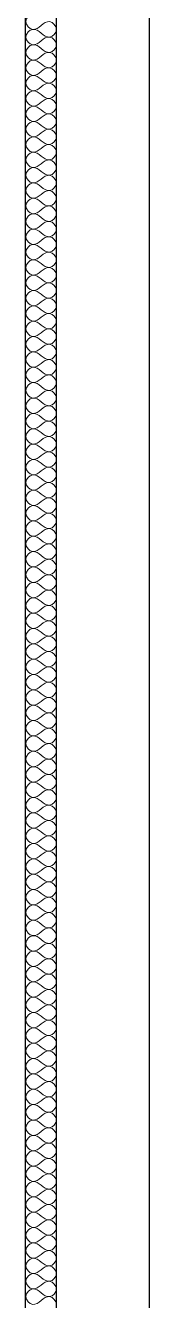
# Model space of a CAD drawing. Header units: metres. Extents: x 125 to 1179, y 511 to 749.
# Drawn here: x 731.2 to 735.69, y 606.73 to 652.9 of the extents above; entities that cross this region are included whole.
import ezdxf

# ---------------------------------------------------------------- set-up
doc = ezdxf.new("R2010")
doc.units = ezdxf.units.M
doc.layers.add('Text18', color=8, linetype='Continuous', lineweight=18)

msp = doc.modelspace()

# ---------------------------------------------------------------- linework, layer by layer
for p, q in [((735.692, 527.829), (735.692, 699.329)), ((732.321, 531.2), (732.321, 696.369)), ((731.197, 605.919), (731.197, 695.245))]:
    msp.add_line(p, q)
at = {"layer": 'Text18', "color": 0, "ltscale": 0.5}
for points, knots in [([(731.459, 653.318), (731.339, 653.301), (731.078, 653.04), (731.573, 652.542), (731.957, 653.263), (732.32, 652.886), (732.321, 652.761)], [2.217326, 2.217326, 2.217326, 2.217326, 2.553667, 2.890008, 3.49416, 3.830501, 3.830501, 3.830501, 3.830501]), ([(731.459, 652.761), (731.339, 652.745), (731.078, 652.483), (731.573, 651.986), (731.957, 652.706), (732.32, 652.33), (732.321, 652.205)], [2.217326, 2.217326, 2.217326, 2.217326, 2.553667, 2.890008, 3.49416, 3.830501, 3.830501, 3.830501, 3.830501]), ([(732.321, 652.761), (732.319, 652.63), (731.957, 652.265), (731.674, 652.791), (731.459, 652.761)], [1.2768335, 1.2768335, 1.2768335, 1.2768335, 1.6131741, 2.2173264, 2.2173264, 2.2173264, 2.2173264]), ([(731.459, 652.205), (731.339, 652.188), (731.078, 651.927), (731.573, 651.429), (731.957, 652.15), (732.32, 651.773), (732.321, 651.649)], [2.217326, 2.217326, 2.217326, 2.217326, 2.553667, 2.890008, 3.49416, 3.830501, 3.830501, 3.830501, 3.830501]), ([(732.321, 652.205), (732.319, 652.074), (731.957, 651.709), (731.674, 652.235), (731.459, 652.205)], [1.2768335, 1.2768335, 1.2768335, 1.2768335, 1.6131741, 2.2173264, 2.2173264, 2.2173264, 2.2173264]), ([(731.459, 651.649), (731.339, 651.632), (731.078, 651.371), (731.573, 650.873), (731.957, 651.594), (732.32, 651.217), (732.321, 651.092)], [2.217326, 2.217326, 2.217326, 2.217326, 2.553667, 2.890008, 3.49416, 3.830501, 3.830501, 3.830501, 3.830501]), ([(732.321, 651.649), (732.319, 651.518), (731.957, 651.152), (731.674, 651.678), (731.459, 651.649)], [1.2768335, 1.2768335, 1.2768335, 1.2768335, 1.6131741, 2.2173264, 2.2173264, 2.2173264, 2.2173264]), ([(731.459, 651.092), (731.339, 651.076), (731.078, 650.814), (731.573, 650.317), (731.957, 651.038), (732.32, 650.661), (732.321, 650.536)], [2.217326, 2.217326, 2.217326, 2.217326, 2.553667, 2.890008, 3.49416, 3.830501, 3.830501, 3.830501, 3.830501]), ([(732.321, 651.092), (732.319, 650.962), (731.957, 650.596), (731.674, 651.122), (731.459, 651.092)], [1.2768335, 1.2768335, 1.2768335, 1.2768335, 1.6131741, 2.2173264, 2.2173264, 2.2173264, 2.2173264]), ([(731.459, 650.536), (731.339, 650.519), (731.078, 650.258), (731.573, 649.761), (731.957, 650.481), (732.32, 650.104), (732.321, 649.98)], [2.217326, 2.217326, 2.217326, 2.217326, 2.553667, 2.890008, 3.49416, 3.830501, 3.830501, 3.830501, 3.830501]), ([(732.321, 650.536), (732.319, 650.405), (731.957, 650.04), (731.674, 650.566), (731.459, 650.536)], [1.2768335, 1.2768335, 1.2768335, 1.2768335, 1.6131741, 2.2173264, 2.2173264, 2.2173264, 2.2173264]), ([(731.459, 649.98), (731.339, 649.963), (731.078, 649.702), (731.573, 649.204), (731.957, 649.925), (732.32, 649.548), (732.321, 649.423)], [2.217326, 2.217326, 2.217326, 2.217326, 2.553667, 2.890008, 3.49416, 3.830501, 3.830501, 3.830501, 3.830501]), ([(732.321, 649.98), (732.319, 649.849), (731.957, 649.483), (731.674, 650.009), (731.459, 649.98)], [1.2768335, 1.2768335, 1.2768335, 1.2768335, 1.6131741, 2.2173264, 2.2173264, 2.2173264, 2.2173264]), ([(731.459, 649.423), (731.339, 649.407), (731.078, 649.145), (731.573, 648.648), (731.957, 649.369), (732.32, 648.992), (732.321, 648.867)], [2.217326, 2.217326, 2.217326, 2.217326, 2.553667, 2.890008, 3.49416, 3.830501, 3.830501, 3.830501, 3.830501]), ([(732.321, 649.423), (732.319, 649.293), (731.957, 648.927), (731.674, 649.453), (731.459, 649.423)], [1.2768335, 1.2768335, 1.2768335, 1.2768335, 1.6131741, 2.2173264, 2.2173264, 2.2173264, 2.2173264]), ([(731.459, 648.867), (731.339, 648.85), (731.078, 648.589), (731.573, 648.092), (731.957, 648.812), (732.32, 648.435), (732.321, 648.311)], [2.217326, 2.217326, 2.217326, 2.217326, 2.553667, 2.890008, 3.49416, 3.830501, 3.830501, 3.830501, 3.830501]), ([(732.321, 648.867), (732.319, 648.736), (731.957, 648.371), (731.674, 648.897), (731.459, 648.867)], [1.2768335, 1.2768335, 1.2768335, 1.2768335, 1.6131741, 2.2173264, 2.2173264, 2.2173264, 2.2173264]), ([(731.459, 648.311), (731.339, 648.294), (731.078, 648.033), (731.573, 647.535), (731.957, 648.256), (732.32, 647.879), (732.321, 647.754)], [2.217326, 2.217326, 2.217326, 2.217326, 2.553667, 2.890008, 3.49416, 3.830501, 3.830501, 3.830501, 3.830501]), ([(732.321, 648.311), (732.319, 648.18), (731.957, 647.814), (731.674, 648.341), (731.459, 648.311)], [1.2768335, 1.2768335, 1.2768335, 1.2768335, 1.6131741, 2.2173264, 2.2173264, 2.2173264, 2.2173264]), ([(731.459, 647.754), (731.339, 647.738), (731.078, 647.476), (731.573, 646.979), (731.957, 647.7), (732.32, 647.323), (732.321, 647.198)], [2.217326, 2.217326, 2.217326, 2.217326, 2.553667, 2.890008, 3.49416, 3.830501, 3.830501, 3.830501, 3.830501]), ([(732.321, 647.754), (732.319, 647.624), (731.957, 647.258), (731.674, 647.784), (731.459, 647.754)], [1.2768335, 1.2768335, 1.2768335, 1.2768335, 1.6131741, 2.2173264, 2.2173264, 2.2173264, 2.2173264]), ([(731.459, 647.198), (731.339, 647.181), (731.078, 646.92), (731.573, 646.423), (731.957, 647.143), (732.32, 646.766), (732.321, 646.642)], [2.217326, 2.217326, 2.217326, 2.217326, 2.553667, 2.890008, 3.49416, 3.830501, 3.830501, 3.830501, 3.830501]), ([(732.321, 647.198), (732.319, 647.067), (731.957, 646.702), (731.674, 647.228), (731.459, 647.198)], [1.2768335, 1.2768335, 1.2768335, 1.2768335, 1.6131741, 2.2173264, 2.2173264, 2.2173264, 2.2173264]), ([(731.459, 646.642), (731.339, 646.625), (731.078, 646.364), (731.573, 645.866), (731.957, 646.587), (732.32, 646.21), (732.321, 646.085)], [2.217326, 2.217326, 2.217326, 2.217326, 2.553667, 2.890008, 3.49416, 3.830501, 3.830501, 3.830501, 3.830501]), ([(732.321, 646.642), (732.319, 646.511), (731.957, 646.145), (731.674, 646.672), (731.459, 646.642)], [1.2768335, 1.2768335, 1.2768335, 1.2768335, 1.6131741, 2.2173264, 2.2173264, 2.2173264, 2.2173264]), ([(731.459, 646.085), (731.339, 646.069), (731.078, 645.807), (731.573, 645.31), (731.957, 646.031), (732.32, 645.654), (732.321, 645.529)], [2.217326, 2.217326, 2.217326, 2.217326, 2.553667, 2.890008, 3.49416, 3.830501, 3.830501, 3.830501, 3.830501]), ([(732.321, 646.085), (732.319, 645.955), (731.957, 645.589), (731.674, 646.115), (731.459, 646.085)], [1.2768335, 1.2768335, 1.2768335, 1.2768335, 1.6131741, 2.2173264, 2.2173264, 2.2173264, 2.2173264]), ([(731.459, 645.529), (731.339, 645.512), (731.078, 645.251), (731.573, 644.754), (731.957, 645.474), (732.32, 645.097), (732.321, 644.973)], [2.217326, 2.217326, 2.217326, 2.217326, 2.553667, 2.890008, 3.49416, 3.830501, 3.830501, 3.830501, 3.830501]), ([(732.321, 645.529), (732.319, 645.398), (731.957, 645.033), (731.674, 645.559), (731.459, 645.529)], [1.2768335, 1.2768335, 1.2768335, 1.2768335, 1.6131741, 2.2173264, 2.2173264, 2.2173264, 2.2173264]), ([(731.459, 644.973), (731.339, 644.956), (731.078, 644.695), (731.573, 644.197), (731.957, 644.918), (732.32, 644.541), (732.321, 644.416)], [2.217326, 2.217326, 2.217326, 2.217326, 2.553667, 2.890008, 3.49416, 3.830501, 3.830501, 3.830501, 3.830501]), ([(732.321, 644.973), (732.319, 644.842), (731.957, 644.476), (731.674, 645.003), (731.459, 644.973)], [1.2768335, 1.2768335, 1.2768335, 1.2768335, 1.6131741, 2.2173264, 2.2173264, 2.2173264, 2.2173264]), ([(731.459, 644.416), (731.339, 644.4), (731.078, 644.138), (731.573, 643.641), (731.957, 644.362), (732.32, 643.985), (732.321, 643.86)], [2.217326, 2.217326, 2.217326, 2.217326, 2.553667, 2.890008, 3.49416, 3.830501, 3.830501, 3.830501, 3.830501]), ([(732.321, 644.416), (732.319, 644.286), (731.957, 643.92), (731.674, 644.446), (731.459, 644.416)], [1.2768335, 1.2768335, 1.2768335, 1.2768335, 1.6131741, 2.2173264, 2.2173264, 2.2173264, 2.2173264]), ([(731.459, 643.86), (731.339, 643.843), (731.078, 643.582), (731.573, 643.085), (731.957, 643.805), (732.32, 643.428), (732.321, 643.304)], [2.217326, 2.217326, 2.217326, 2.217326, 2.553667, 2.890008, 3.49416, 3.830501, 3.830501, 3.830501, 3.830501]), ([(732.321, 643.86), (732.319, 643.729), (731.957, 643.364), (731.674, 643.89), (731.459, 643.86)], [1.2768335, 1.2768335, 1.2768335, 1.2768335, 1.6131741, 2.2173264, 2.2173264, 2.2173264, 2.2173264]), ([(731.459, 643.304), (731.339, 643.287), (731.078, 643.026), (731.573, 642.528), (731.957, 643.249), (732.32, 642.872), (732.321, 642.747)], [2.217326, 2.217326, 2.217326, 2.217326, 2.553667, 2.890008, 3.49416, 3.830501, 3.830501, 3.830501, 3.830501]), ([(732.321, 643.304), (732.319, 643.173), (731.957, 642.807), (731.674, 643.334), (731.459, 643.304)], [1.2768335, 1.2768335, 1.2768335, 1.2768335, 1.6131741, 2.2173264, 2.2173264, 2.2173264, 2.2173264]), ([(732.321, 642.747), (732.319, 642.617), (731.957, 642.251), (731.674, 642.777), (731.459, 642.747)], [1.2768335, 1.2768335, 1.2768335, 1.2768335, 1.6131741, 2.2173264, 2.2173264, 2.2173264, 2.2173264]), ([(731.459, 642.747), (731.339, 642.731), (731.078, 642.469), (731.573, 641.972), (731.957, 642.693), (732.32, 642.316), (732.321, 642.191)], [2.217326, 2.217326, 2.217326, 2.217326, 2.553667, 2.890008, 3.49416, 3.830501, 3.830501, 3.830501, 3.830501]), ([(731.459, 642.191), (731.339, 642.174), (731.078, 641.913), (731.573, 641.416), (731.957, 642.136), (732.32, 641.759), (732.321, 641.635)], [2.217326, 2.217326, 2.217326, 2.217326, 2.553667, 2.890008, 3.49416, 3.830501, 3.830501, 3.830501, 3.830501]), ([(732.321, 642.191), (732.319, 642.06), (731.957, 641.695), (731.674, 642.221), (731.459, 642.191)], [1.2768335, 1.2768335, 1.2768335, 1.2768335, 1.6131741, 2.2173264, 2.2173264, 2.2173264, 2.2173264]), ([(731.459, 641.635), (731.339, 641.618), (731.078, 641.357), (731.573, 640.859), (731.957, 641.58), (732.32, 641.203), (732.321, 641.078)], [2.217326, 2.217326, 2.217326, 2.217326, 2.553667, 2.890008, 3.49416, 3.830501, 3.830501, 3.830501, 3.830501]), ([(732.321, 641.635), (732.319, 641.504), (731.957, 641.138), (731.674, 641.665), (731.459, 641.635)], [1.2768335, 1.2768335, 1.2768335, 1.2768335, 1.6131741, 2.2173264, 2.2173264, 2.2173264, 2.2173264]), ([(731.459, 641.078), (731.339, 641.062), (731.078, 640.8), (731.573, 640.303), (731.957, 641.024), (732.32, 640.647), (732.321, 640.522)], [2.217326, 2.217326, 2.217326, 2.217326, 2.553667, 2.890008, 3.49416, 3.830501, 3.830501, 3.830501, 3.830501]), ([(732.321, 641.078), (732.319, 640.948), (731.957, 640.582), (731.674, 641.108), (731.459, 641.078)], [1.2768335, 1.2768335, 1.2768335, 1.2768335, 1.6131741, 2.2173264, 2.2173264, 2.2173264, 2.2173264]), ([(731.459, 640.522), (731.339, 640.505), (731.078, 640.244), (731.573, 639.747), (731.957, 640.467), (732.32, 640.09), (732.321, 639.966)], [2.217326, 2.217326, 2.217326, 2.217326, 2.553667, 2.890008, 3.49416, 3.830501, 3.830501, 3.830501, 3.830501]), ([(732.321, 640.522), (732.319, 640.391), (731.957, 640.026), (731.674, 640.552), (731.459, 640.522)], [1.2768335, 1.2768335, 1.2768335, 1.2768335, 1.6131741, 2.2173264, 2.2173264, 2.2173264, 2.2173264]), ([(732.321, 639.966), (732.319, 639.835), (731.957, 639.469), (731.674, 639.996), (731.459, 639.966)], [1.2768335, 1.2768335, 1.2768335, 1.2768335, 1.6131741, 2.2173264, 2.2173264, 2.2173264, 2.2173264]), ([(731.459, 639.966), (731.339, 639.949), (731.078, 639.688), (731.573, 639.19), (731.957, 639.911), (732.32, 639.534), (732.321, 639.409)], [2.217326, 2.217326, 2.217326, 2.217326, 2.553667, 2.890008, 3.49416, 3.830501, 3.830501, 3.830501, 3.830501]), ([(731.459, 639.409), (731.339, 639.393), (731.078, 639.131), (731.573, 638.634), (731.957, 639.355), (732.32, 638.978), (732.321, 638.853)], [2.217326, 2.217326, 2.217326, 2.217326, 2.553667, 2.890008, 3.49416, 3.830501, 3.830501, 3.830501, 3.830501]), ([(732.321, 639.409), (732.319, 639.279), (731.957, 638.913), (731.674, 639.439), (731.459, 639.409)], [1.2768335, 1.2768335, 1.2768335, 1.2768335, 1.6131741, 2.2173264, 2.2173264, 2.2173264, 2.2173264]), ([(731.459, 638.853), (731.339, 638.837), (731.078, 638.575), (731.573, 638.078), (731.957, 638.798), (732.32, 638.421), (732.321, 638.297)], [2.217326, 2.217326, 2.217326, 2.217326, 2.553667, 2.890008, 3.49416, 3.830501, 3.830501, 3.830501, 3.830501]), ([(732.321, 638.853), (732.319, 638.722), (731.957, 638.357), (731.674, 638.883), (731.459, 638.853)], [1.2768335, 1.2768335, 1.2768335, 1.2768335, 1.6131741, 2.2173264, 2.2173264, 2.2173264, 2.2173264]), ([(731.459, 638.297), (731.339, 638.28), (731.078, 638.019), (731.573, 637.521), (731.957, 638.242), (732.32, 637.865), (732.321, 637.74)], [2.217326, 2.217326, 2.217326, 2.217326, 2.553667, 2.890008, 3.49416, 3.830501, 3.830501, 3.830501, 3.830501]), ([(732.321, 638.297), (732.319, 638.166), (731.957, 637.801), (731.674, 638.327), (731.459, 638.297)], [1.2768335, 1.2768335, 1.2768335, 1.2768335, 1.6131741, 2.2173264, 2.2173264, 2.2173264, 2.2173264]), ([(731.459, 637.74), (731.339, 637.724), (731.078, 637.463), (731.573, 636.965), (731.957, 637.686), (732.32, 637.309), (732.321, 637.184)], [2.217326, 2.217326, 2.217326, 2.217326, 2.553667, 2.890008, 3.49416, 3.830501, 3.830501, 3.830501, 3.830501]), ([(732.321, 637.74), (732.319, 637.61), (731.957, 637.244), (731.674, 637.77), (731.459, 637.74)], [1.2768335, 1.2768335, 1.2768335, 1.2768335, 1.6131741, 2.2173264, 2.2173264, 2.2173264, 2.2173264]), ([(732.321, 637.184), (732.319, 637.053), (731.957, 636.688), (731.674, 637.214), (731.459, 637.184)], [1.2768335, 1.2768335, 1.2768335, 1.2768335, 1.6131741, 2.2173264, 2.2173264, 2.2173264, 2.2173264]), ([(731.459, 637.184), (731.339, 637.168), (731.078, 636.906), (731.573, 636.409), (731.957, 637.129), (732.32, 636.753), (732.321, 636.628)], [2.217326, 2.217326, 2.217326, 2.217326, 2.553667, 2.890008, 3.49416, 3.830501, 3.830501, 3.830501, 3.830501]), ([(731.459, 636.628), (731.339, 636.611), (731.078, 636.35), (731.573, 635.852), (731.957, 636.573), (732.32, 636.196), (732.321, 636.072)], [2.217326, 2.217326, 2.217326, 2.217326, 2.553667, 2.890008, 3.49416, 3.830501, 3.830501, 3.830501, 3.830501]), ([(732.321, 636.628), (732.319, 636.497), (731.957, 636.132), (731.674, 636.658), (731.459, 636.628)], [1.2768335, 1.2768335, 1.2768335, 1.2768335, 1.6131741, 2.2173264, 2.2173264, 2.2173264, 2.2173264]), ([(731.459, 636.072), (731.339, 636.055), (731.078, 635.794), (731.573, 635.296), (731.957, 636.017), (732.32, 635.64), (732.321, 635.515)], [2.217326, 2.217326, 2.217326, 2.217326, 2.553667, 2.890008, 3.49416, 3.830501, 3.830501, 3.830501, 3.830501]), ([(732.321, 636.072), (732.319, 635.941), (731.957, 635.575), (731.674, 636.101), (731.459, 636.072)], [1.2768335, 1.2768335, 1.2768335, 1.2768335, 1.6131741, 2.2173264, 2.2173264, 2.2173264, 2.2173264]), ([(731.459, 635.515), (731.339, 635.499), (731.078, 635.237), (731.573, 634.74), (731.957, 635.46), (732.32, 635.084), (732.321, 634.959)], [2.217326, 2.217326, 2.217326, 2.217326, 2.553667, 2.890008, 3.49416, 3.830501, 3.830501, 3.830501, 3.830501]), ([(732.321, 635.515), (732.319, 635.384), (731.957, 635.019), (731.674, 635.545), (731.459, 635.515)], [1.2768335, 1.2768335, 1.2768335, 1.2768335, 1.6131741, 2.2173264, 2.2173264, 2.2173264, 2.2173264]), ([(731.459, 634.959), (731.339, 634.942), (731.078, 634.681), (731.573, 634.183), (731.957, 634.904), (732.32, 634.527), (732.321, 634.403)], [2.217326, 2.217326, 2.217326, 2.217326, 2.553667, 2.890008, 3.49416, 3.830501, 3.830501, 3.830501, 3.830501]), ([(732.321, 634.959), (732.319, 634.828), (731.957, 634.463), (731.674, 634.989), (731.459, 634.959)], [1.2768335, 1.2768335, 1.2768335, 1.2768335, 1.6131741, 2.2173264, 2.2173264, 2.2173264, 2.2173264]), ([(731.459, 634.403), (731.339, 634.386), (731.078, 634.125), (731.573, 633.627), (731.957, 634.348), (732.32, 633.971), (732.321, 633.846)], [2.217326, 2.217326, 2.217326, 2.217326, 2.553667, 2.890008, 3.49416, 3.830501, 3.830501, 3.830501, 3.830501]), ([(732.321, 634.403), (732.319, 634.272), (731.957, 633.906), (731.674, 634.432), (731.459, 634.403)], [1.2768335, 1.2768335, 1.2768335, 1.2768335, 1.6131741, 2.2173264, 2.2173264, 2.2173264, 2.2173264]), ([(731.459, 633.846), (731.339, 633.83), (731.078, 633.568), (731.573, 633.071), (731.957, 633.792), (732.32, 633.415), (732.321, 633.29)], [2.217326, 2.217326, 2.217326, 2.217326, 2.553667, 2.890008, 3.49416, 3.830501, 3.830501, 3.830501, 3.830501]), ([(732.321, 633.846), (732.319, 633.716), (731.957, 633.35), (731.674, 633.876), (731.459, 633.846)], [1.2768335, 1.2768335, 1.2768335, 1.2768335, 1.6131741, 2.2173264, 2.2173264, 2.2173264, 2.2173264]), ([(731.459, 633.29), (731.339, 633.273), (731.078, 633.012), (731.573, 632.515), (731.957, 633.235), (732.32, 632.858), (732.321, 632.734)], [2.217326, 2.217326, 2.217326, 2.217326, 2.553667, 2.890008, 3.49416, 3.830501, 3.830501, 3.830501, 3.830501]), ([(732.321, 633.29), (732.319, 633.159), (731.957, 632.794), (731.674, 633.32), (731.459, 633.29)], [1.2768335, 1.2768335, 1.2768335, 1.2768335, 1.6131741, 2.2173264, 2.2173264, 2.2173264, 2.2173264]), ([(731.459, 632.734), (731.339, 632.717), (731.078, 632.456), (731.573, 631.958), (731.957, 632.679), (732.32, 632.302), (732.321, 632.177)], [2.217326, 2.217326, 2.217326, 2.217326, 2.553667, 2.890008, 3.49416, 3.830501, 3.830501, 3.830501, 3.830501]), ([(732.321, 632.734), (732.319, 632.603), (731.957, 632.237), (731.674, 632.763), (731.459, 632.734)], [1.2768335, 1.2768335, 1.2768335, 1.2768335, 1.6131741, 2.2173264, 2.2173264, 2.2173264, 2.2173264]), ([(731.459, 632.177), (731.339, 632.161), (731.078, 631.899), (731.573, 631.402), (731.957, 632.123), (732.32, 631.746), (732.321, 631.621)], [2.217326, 2.217326, 2.217326, 2.217326, 2.553667, 2.890008, 3.49416, 3.830501, 3.830501, 3.830501, 3.830501]), ([(732.321, 632.177), (732.319, 632.047), (731.957, 631.681), (731.674, 632.207), (731.459, 632.177)], [1.2768335, 1.2768335, 1.2768335, 1.2768335, 1.6131741, 2.2173264, 2.2173264, 2.2173264, 2.2173264]), ([(731.459, 631.621), (731.339, 631.604), (731.078, 631.343), (731.573, 630.846), (731.957, 631.566), (732.32, 631.189), (732.321, 631.065)], [2.217326, 2.217326, 2.217326, 2.217326, 2.553667, 2.890008, 3.49416, 3.830501, 3.830501, 3.830501, 3.830501]), ([(732.321, 631.621), (732.319, 631.49), (731.957, 631.125), (731.674, 631.651), (731.459, 631.621)], [1.2768335, 1.2768335, 1.2768335, 1.2768335, 1.6131741, 2.2173264, 2.2173264, 2.2173264, 2.2173264]), ([(731.459, 631.065), (731.339, 631.048), (731.078, 630.787), (731.573, 630.289), (731.957, 631.01), (732.32, 630.633), (732.321, 630.508)], [2.217326, 2.217326, 2.217326, 2.217326, 2.553667, 2.890008, 3.49416, 3.830501, 3.830501, 3.830501, 3.830501]), ([(732.321, 631.065), (732.319, 630.934), (731.957, 630.568), (731.674, 631.095), (731.459, 631.065)], [1.2768335, 1.2768335, 1.2768335, 1.2768335, 1.6131741, 2.2173264, 2.2173264, 2.2173264, 2.2173264]), ([(731.459, 630.508), (731.339, 630.492), (731.078, 630.23), (731.573, 629.733), (731.957, 630.454), (732.32, 630.077), (732.321, 629.952)], [2.217326, 2.217326, 2.217326, 2.217326, 2.553667, 2.890008, 3.49416, 3.830501, 3.830501, 3.830501, 3.830501]), ([(732.321, 630.508), (732.319, 630.378), (731.957, 630.012), (731.674, 630.538), (731.459, 630.508)], [1.2768335, 1.2768335, 1.2768335, 1.2768335, 1.6131741, 2.2173264, 2.2173264, 2.2173264, 2.2173264]), ([(731.459, 629.952), (731.339, 629.935), (731.078, 629.674), (731.573, 629.177), (731.957, 629.897), (732.32, 629.52), (732.321, 629.396)], [2.217326, 2.217326, 2.217326, 2.217326, 2.553667, 2.890008, 3.49416, 3.830501, 3.830501, 3.830501, 3.830501]), ([(732.321, 629.952), (732.319, 629.821), (731.957, 629.456), (731.674, 629.982), (731.459, 629.952)], [1.2768335, 1.2768335, 1.2768335, 1.2768335, 1.6131741, 2.2173264, 2.2173264, 2.2173264, 2.2173264]), ([(731.459, 629.396), (731.339, 629.379), (731.078, 629.118), (731.573, 628.62), (731.957, 629.341), (732.32, 628.964), (732.321, 628.839)], [2.217326, 2.217326, 2.217326, 2.217326, 2.553667, 2.890008, 3.49416, 3.830501, 3.830501, 3.830501, 3.830501]), ([(732.321, 629.396), (732.319, 629.265), (731.957, 628.899), (731.674, 629.426), (731.459, 629.396)], [1.2768335, 1.2768335, 1.2768335, 1.2768335, 1.6131741, 2.2173264, 2.2173264, 2.2173264, 2.2173264]), ([(731.459, 628.839), (731.339, 628.823), (731.078, 628.561), (731.573, 628.064), (731.957, 628.785), (732.32, 628.408), (732.321, 628.283)], [2.217326, 2.217326, 2.217326, 2.217326, 2.553667, 2.890008, 3.49416, 3.830501, 3.830501, 3.830501, 3.830501]), ([(732.321, 628.839), (732.319, 628.709), (731.957, 628.343), (731.674, 628.869), (731.459, 628.839)], [1.2768335, 1.2768335, 1.2768335, 1.2768335, 1.6131741, 2.2173264, 2.2173264, 2.2173264, 2.2173264]), ([(731.459, 628.283), (731.339, 628.266), (731.078, 628.005), (731.573, 627.508), (731.957, 628.228), (732.32, 627.851), (732.321, 627.727)], [2.217326, 2.217326, 2.217326, 2.217326, 2.553667, 2.890008, 3.49416, 3.830501, 3.830501, 3.830501, 3.830501]), ([(732.321, 628.283), (732.319, 628.152), (731.957, 627.787), (731.674, 628.313), (731.459, 628.283)], [1.2768335, 1.2768335, 1.2768335, 1.2768335, 1.6131741, 2.2173264, 2.2173264, 2.2173264, 2.2173264]), ([(731.459, 627.727), (731.339, 627.71), (731.078, 627.449), (731.573, 626.951), (731.957, 627.672), (732.32, 627.295), (732.321, 627.17)], [2.217326, 2.217326, 2.217326, 2.217326, 2.553667, 2.890008, 3.49416, 3.830501, 3.830501, 3.830501, 3.830501]), ([(732.321, 627.727), (732.319, 627.596), (731.957, 627.23), (731.674, 627.757), (731.459, 627.727)], [1.2768335, 1.2768335, 1.2768335, 1.2768335, 1.6131741, 2.2173264, 2.2173264, 2.2173264, 2.2173264]), ([(731.459, 627.17), (731.339, 627.154), (731.078, 626.892), (731.573, 626.395), (731.957, 627.116), (732.32, 626.739), (732.321, 626.614)], [2.217326, 2.217326, 2.217326, 2.217326, 2.553667, 2.890008, 3.49416, 3.830501, 3.830501, 3.830501, 3.830501]), ([(732.321, 627.17), (732.319, 627.04), (731.957, 626.674), (731.674, 627.2), (731.459, 627.17)], [1.2768335, 1.2768335, 1.2768335, 1.2768335, 1.6131741, 2.2173264, 2.2173264, 2.2173264, 2.2173264]), ([(731.459, 626.614), (731.339, 626.597), (731.078, 626.336), (731.573, 625.839), (731.957, 626.559), (732.32, 626.182), (732.321, 626.058)], [2.217326, 2.217326, 2.217326, 2.217326, 2.553667, 2.890008, 3.49416, 3.830501, 3.830501, 3.830501, 3.830501]), ([(732.321, 626.614), (732.319, 626.483), (731.957, 626.118), (731.674, 626.644), (731.459, 626.614)], [1.2768335, 1.2768335, 1.2768335, 1.2768335, 1.6131741, 2.2173264, 2.2173264, 2.2173264, 2.2173264]), ([(731.459, 626.058), (731.339, 626.041), (731.078, 625.78), (731.573, 625.282), (731.957, 626.003), (732.32, 625.626), (732.321, 625.501)], [2.217326, 2.217326, 2.217326, 2.217326, 2.553667, 2.890008, 3.49416, 3.830501, 3.830501, 3.830501, 3.830501]), ([(732.321, 626.058), (732.319, 625.927), (731.957, 625.561), (731.674, 626.088), (731.459, 626.058)], [1.2768335, 1.2768335, 1.2768335, 1.2768335, 1.6131741, 2.2173264, 2.2173264, 2.2173264, 2.2173264]), ([(731.459, 625.501), (731.339, 625.485), (731.078, 625.223), (731.573, 624.726), (731.957, 625.447), (732.32, 625.07), (732.321, 624.945)], [2.217326, 2.217326, 2.217326, 2.217326, 2.553667, 2.890008, 3.49416, 3.830501, 3.830501, 3.830501, 3.830501]), ([(732.321, 625.501), (732.319, 625.371), (731.957, 625.005), (731.674, 625.531), (731.459, 625.501)], [1.2768335, 1.2768335, 1.2768335, 1.2768335, 1.6131741, 2.2173264, 2.2173264, 2.2173264, 2.2173264]), ([(731.459, 624.945), (731.339, 624.928), (731.078, 624.667), (731.573, 624.17), (731.957, 624.89), (732.32, 624.513), (732.321, 624.389)], [2.217326, 2.217326, 2.217326, 2.217326, 2.553667, 2.890008, 3.49416, 3.830501, 3.830501, 3.830501, 3.830501]), ([(732.321, 624.945), (732.319, 624.814), (731.957, 624.449), (731.674, 624.975), (731.459, 624.945)], [1.2768335, 1.2768335, 1.2768335, 1.2768335, 1.6131741, 2.2173264, 2.2173264, 2.2173264, 2.2173264]), ([(731.459, 624.389), (731.339, 624.372), (731.078, 624.111), (731.573, 623.613), (731.957, 624.334), (732.32, 623.957), (732.321, 623.832)], [2.217326, 2.217326, 2.217326, 2.217326, 2.553667, 2.890008, 3.49416, 3.830501, 3.830501, 3.830501, 3.830501]), ([(732.321, 624.389), (732.319, 624.258), (731.957, 623.892), (731.674, 624.419), (731.459, 624.389)], [1.2768335, 1.2768335, 1.2768335, 1.2768335, 1.6131741, 2.2173264, 2.2173264, 2.2173264, 2.2173264]), ([(731.459, 623.832), (731.339, 623.816), (731.078, 623.554), (731.573, 623.057), (731.957, 623.778), (732.32, 623.401), (732.321, 623.276)], [2.217326, 2.217326, 2.217326, 2.217326, 2.553667, 2.890008, 3.49416, 3.830501, 3.830501, 3.830501, 3.830501]), ([(732.321, 623.832), (732.319, 623.702), (731.957, 623.336), (731.674, 623.862), (731.459, 623.832)], [1.2768335, 1.2768335, 1.2768335, 1.2768335, 1.6131741, 2.2173264, 2.2173264, 2.2173264, 2.2173264]), ([(731.459, 623.276), (731.339, 623.259), (731.078, 622.998), (731.573, 622.501), (731.957, 623.221), (732.32, 622.844), (732.321, 622.72)], [2.217326, 2.217326, 2.217326, 2.217326, 2.553667, 2.890008, 3.49416, 3.830501, 3.830501, 3.830501, 3.830501]), ([(732.321, 623.276), (732.319, 623.145), (731.957, 622.78), (731.674, 623.306), (731.459, 623.276)], [1.2768335, 1.2768335, 1.2768335, 1.2768335, 1.6131741, 2.2173264, 2.2173264, 2.2173264, 2.2173264]), ([(731.459, 622.72), (731.339, 622.703), (731.078, 622.442), (731.573, 621.944), (731.957, 622.665), (732.32, 622.288), (732.321, 622.163)], [2.217326, 2.217326, 2.217326, 2.217326, 2.553667, 2.890008, 3.49416, 3.830501, 3.830501, 3.830501, 3.830501]), ([(732.321, 622.72), (732.319, 622.589), (731.957, 622.223), (731.674, 622.75), (731.459, 622.72)], [1.2768335, 1.2768335, 1.2768335, 1.2768335, 1.6131741, 2.2173264, 2.2173264, 2.2173264, 2.2173264]), ([(731.459, 622.163), (731.339, 622.147), (731.078, 621.885), (731.573, 621.388), (731.957, 622.109), (732.32, 621.732), (732.321, 621.607)], [2.217326, 2.217326, 2.217326, 2.217326, 2.553667, 2.890008, 3.49416, 3.830501, 3.830501, 3.830501, 3.830501]), ([(732.321, 622.163), (732.319, 622.033), (731.957, 621.667), (731.674, 622.193), (731.459, 622.163)], [1.2768335, 1.2768335, 1.2768335, 1.2768335, 1.6131741, 2.2173264, 2.2173264, 2.2173264, 2.2173264]), ([(731.459, 621.607), (731.339, 621.59), (731.078, 621.329), (731.573, 620.832), (731.957, 621.552), (732.32, 621.175), (732.321, 621.051)], [2.217326, 2.217326, 2.217326, 2.217326, 2.553667, 2.890008, 3.49416, 3.830501, 3.830501, 3.830501, 3.830501]), ([(732.321, 621.607), (732.319, 621.476), (731.957, 621.111), (731.674, 621.637), (731.459, 621.607)], [1.2768335, 1.2768335, 1.2768335, 1.2768335, 1.6131741, 2.2173264, 2.2173264, 2.2173264, 2.2173264]), ([(732.321, 621.051), (732.319, 620.92), (731.957, 620.555), (731.674, 621.081), (731.459, 621.051)], [1.2768335, 1.2768335, 1.2768335, 1.2768335, 1.6131741, 2.2173264, 2.2173264, 2.2173264, 2.2173264]), ([(731.459, 621.051), (731.339, 621.034), (731.078, 620.773), (731.573, 620.275), (731.957, 620.996), (732.32, 620.619), (732.321, 620.494)], [2.217326, 2.217326, 2.217326, 2.217326, 2.553667, 2.890008, 3.49416, 3.830501, 3.830501, 3.830501, 3.830501]), ([(731.459, 620.494), (731.339, 620.478), (731.078, 620.217), (731.573, 619.719), (731.957, 620.44), (732.32, 620.063), (732.321, 619.938)], [2.217326, 2.217326, 2.217326, 2.217326, 2.553667, 2.890008, 3.49416, 3.830501, 3.830501, 3.830501, 3.830501]), ([(732.321, 620.494), (732.319, 620.364), (731.957, 619.998), (731.674, 620.524), (731.459, 620.494)], [1.2768335, 1.2768335, 1.2768335, 1.2768335, 1.6131741, 2.2173264, 2.2173264, 2.2173264, 2.2173264]), ([(731.459, 619.938), (731.339, 619.922), (731.078, 619.66), (731.573, 619.163), (731.957, 619.883), (732.32, 619.507), (732.321, 619.382)], [2.217326, 2.217326, 2.217326, 2.217326, 2.553667, 2.890008, 3.49416, 3.830501, 3.830501, 3.830501, 3.830501]), ([(732.321, 619.938), (732.319, 619.807), (731.957, 619.442), (731.674, 619.968), (731.459, 619.938)], [1.2768335, 1.2768335, 1.2768335, 1.2768335, 1.6131741, 2.2173264, 2.2173264, 2.2173264, 2.2173264]), ([(731.459, 619.382), (731.339, 619.365), (731.078, 619.104), (731.573, 618.606), (731.957, 619.327), (732.32, 618.95), (732.321, 618.826)], [2.217326, 2.217326, 2.217326, 2.217326, 2.553667, 2.890008, 3.49416, 3.830501, 3.830501, 3.830501, 3.830501]), ([(732.321, 619.382), (732.319, 619.251), (731.957, 618.886), (731.674, 619.412), (731.459, 619.382)], [1.2768335, 1.2768335, 1.2768335, 1.2768335, 1.6131741, 2.2173264, 2.2173264, 2.2173264, 2.2173264]), ([(731.459, 618.826), (731.339, 618.809), (731.078, 618.548), (731.573, 618.05), (731.957, 618.771), (732.32, 618.394), (732.321, 618.269)], [2.217326, 2.217326, 2.217326, 2.217326, 2.553667, 2.890008, 3.49416, 3.830501, 3.830501, 3.830501, 3.830501]), ([(732.321, 618.826), (732.319, 618.695), (731.957, 618.329), (731.674, 618.855), (731.459, 618.826)], [1.2768335, 1.2768335, 1.2768335, 1.2768335, 1.6131741, 2.2173264, 2.2173264, 2.2173264, 2.2173264]), ([(732.321, 618.269), (732.319, 618.138), (731.957, 617.773), (731.674, 618.299), (731.459, 618.269)], [1.2768335, 1.2768335, 1.2768335, 1.2768335, 1.6131741, 2.2173264, 2.2173264, 2.2173264, 2.2173264]), ([(731.459, 618.269), (731.339, 618.253), (731.078, 617.991), (731.573, 617.494), (731.957, 618.214), (732.32, 617.838), (732.321, 617.713)], [2.217326, 2.217326, 2.217326, 2.217326, 2.553667, 2.890008, 3.49416, 3.830501, 3.830501, 3.830501, 3.830501]), ([(731.459, 617.713), (731.339, 617.696), (731.078, 617.435), (731.573, 616.937), (731.957, 617.658), (732.32, 617.281), (732.321, 617.157)], [2.217326, 2.217326, 2.217326, 2.217326, 2.553667, 2.890008, 3.49416, 3.830501, 3.830501, 3.830501, 3.830501]), ([(732.321, 617.713), (732.319, 617.582), (731.957, 617.217), (731.674, 617.743), (731.459, 617.713)], [1.2768335, 1.2768335, 1.2768335, 1.2768335, 1.6131741, 2.2173264, 2.2173264, 2.2173264, 2.2173264]), ([(731.459, 617.157), (731.339, 617.14), (731.078, 616.879), (731.573, 616.381), (731.957, 617.102), (732.32, 616.725), (732.321, 616.6)], [2.217326, 2.217326, 2.217326, 2.217326, 2.553667, 2.890008, 3.49416, 3.830501, 3.830501, 3.830501, 3.830501]), ([(732.321, 617.157), (732.319, 617.026), (731.957, 616.66), (731.674, 617.186), (731.459, 617.157)], [1.2768335, 1.2768335, 1.2768335, 1.2768335, 1.6131741, 2.2173264, 2.2173264, 2.2173264, 2.2173264]), ([(731.459, 616.6), (731.339, 616.584), (731.078, 616.322), (731.573, 615.825), (731.957, 616.545), (732.32, 616.169), (732.321, 616.044)], [2.217326, 2.217326, 2.217326, 2.217326, 2.553667, 2.890008, 3.49416, 3.830501, 3.830501, 3.830501, 3.830501]), ([(732.321, 616.6), (732.319, 616.469), (731.957, 616.104), (731.674, 616.63), (731.459, 616.6)], [1.2768335, 1.2768335, 1.2768335, 1.2768335, 1.6131741, 2.2173264, 2.2173264, 2.2173264, 2.2173264]), ([(731.459, 616.044), (731.339, 616.027), (731.078, 615.766), (731.573, 615.269), (731.957, 615.989), (732.32, 615.612), (732.321, 615.488)], [2.217326, 2.217326, 2.217326, 2.217326, 2.553667, 2.890008, 3.49416, 3.830501, 3.830501, 3.830501, 3.830501]), ([(732.321, 616.044), (732.319, 615.913), (731.957, 615.548), (731.674, 616.074), (731.459, 616.044)], [1.2768335, 1.2768335, 1.2768335, 1.2768335, 1.6131741, 2.2173264, 2.2173264, 2.2173264, 2.2173264]), ([(732.321, 615.488), (732.319, 615.357), (731.957, 614.991), (731.674, 615.517), (731.459, 615.488)], [1.2768335, 1.2768335, 1.2768335, 1.2768335, 1.6131741, 2.2173264, 2.2173264, 2.2173264, 2.2173264]), ([(731.459, 615.488), (731.339, 615.471), (731.078, 615.21), (731.573, 614.712), (731.957, 615.433), (732.32, 615.056), (732.321, 614.931)], [2.217326, 2.217326, 2.217326, 2.217326, 2.553667, 2.890008, 3.49416, 3.830501, 3.830501, 3.830501, 3.830501]), ([(731.459, 614.931), (731.339, 614.915), (731.078, 614.653), (731.573, 614.156), (731.957, 614.877), (732.32, 614.5), (732.321, 614.375)], [2.217326, 2.217326, 2.217326, 2.217326, 2.553667, 2.890008, 3.49416, 3.830501, 3.830501, 3.830501, 3.830501]), ([(732.321, 614.931), (732.319, 614.801), (731.957, 614.435), (731.674, 614.961), (731.459, 614.931)], [1.2768335, 1.2768335, 1.2768335, 1.2768335, 1.6131741, 2.2173264, 2.2173264, 2.2173264, 2.2173264]), ([(731.459, 614.375), (731.339, 614.358), (731.078, 614.097), (731.573, 613.6), (731.957, 614.32), (732.32, 613.943), (732.321, 613.819)], [2.217326, 2.217326, 2.217326, 2.217326, 2.553667, 2.890008, 3.49416, 3.830501, 3.830501, 3.830501, 3.830501]), ([(732.321, 614.375), (732.319, 614.244), (731.957, 613.879), (731.674, 614.405), (731.459, 614.375)], [1.2768335, 1.2768335, 1.2768335, 1.2768335, 1.6131741, 2.2173264, 2.2173264, 2.2173264, 2.2173264]), ([(731.459, 613.819), (731.339, 613.802), (731.078, 613.541), (731.573, 613.043), (731.957, 613.764), (732.32, 613.387), (732.321, 613.262)], [2.217326, 2.217326, 2.217326, 2.217326, 2.553667, 2.890008, 3.49416, 3.830501, 3.830501, 3.830501, 3.830501]), ([(732.321, 613.819), (732.319, 613.688), (731.957, 613.322), (731.674, 613.849), (731.459, 613.819)], [1.2768335, 1.2768335, 1.2768335, 1.2768335, 1.6131741, 2.2173264, 2.2173264, 2.2173264, 2.2173264]), ([(731.459, 613.262), (731.339, 613.246), (731.078, 612.984), (731.573, 612.487), (731.957, 613.208), (732.32, 612.831), (732.321, 612.706)], [2.217326, 2.217326, 2.217326, 2.217326, 2.553667, 2.890008, 3.49416, 3.830501, 3.830501, 3.830501, 3.830501]), ([(732.321, 613.262), (732.319, 613.132), (731.957, 612.766), (731.674, 613.292), (731.459, 613.262)], [1.2768335, 1.2768335, 1.2768335, 1.2768335, 1.6131741, 2.2173264, 2.2173264, 2.2173264, 2.2173264]), ([(731.459, 612.706), (731.339, 612.689), (731.078, 612.428), (731.573, 611.931), (731.957, 612.651), (732.32, 612.274), (732.321, 612.15)], [2.217326, 2.217326, 2.217326, 2.217326, 2.553667, 2.890008, 3.49416, 3.830501, 3.830501, 3.830501, 3.830501]), ([(732.321, 612.706), (732.319, 612.575), (731.957, 612.21), (731.674, 612.736), (731.459, 612.706)], [1.2768335, 1.2768335, 1.2768335, 1.2768335, 1.6131741, 2.2173264, 2.2173264, 2.2173264, 2.2173264]), ([(731.459, 612.15), (731.339, 612.133), (731.078, 611.872), (731.573, 611.374), (731.957, 612.095), (732.32, 611.718), (732.321, 611.593)], [2.217326, 2.217326, 2.217326, 2.217326, 2.553667, 2.890008, 3.49416, 3.830501, 3.830501, 3.830501, 3.830501]), ([(732.321, 612.15), (732.319, 612.019), (731.957, 611.653), (731.674, 612.18), (731.459, 612.15)], [1.2768335, 1.2768335, 1.2768335, 1.2768335, 1.6131741, 2.2173264, 2.2173264, 2.2173264, 2.2173264]), ([(731.459, 611.593), (731.339, 611.577), (731.078, 611.315), (731.573, 610.818), (731.957, 611.539), (732.32, 611.162), (732.321, 611.037)], [2.217326, 2.217326, 2.217326, 2.217326, 2.553667, 2.890008, 3.49416, 3.830501, 3.830501, 3.830501, 3.830501]), ([(732.321, 611.593), (732.319, 611.463), (731.957, 611.097), (731.674, 611.623), (731.459, 611.593)], [1.2768335, 1.2768335, 1.2768335, 1.2768335, 1.6131741, 2.2173264, 2.2173264, 2.2173264, 2.2173264]), ([(731.459, 611.037), (731.339, 611.02), (731.078, 610.759), (731.573, 610.262), (731.957, 610.982), (732.32, 610.605), (732.321, 610.481)], [2.217326, 2.217326, 2.217326, 2.217326, 2.553667, 2.890008, 3.49416, 3.830501, 3.830501, 3.830501, 3.830501]), ([(732.321, 611.037), (732.319, 610.906), (731.957, 610.541), (731.674, 611.067), (731.459, 611.037)], [1.2768335, 1.2768335, 1.2768335, 1.2768335, 1.6131741, 2.2173264, 2.2173264, 2.2173264, 2.2173264]), ([(731.459, 610.481), (731.339, 610.464), (731.078, 610.203), (731.573, 609.705), (731.957, 610.426), (732.32, 610.049), (732.321, 609.924)], [2.217326, 2.217326, 2.217326, 2.217326, 2.553667, 2.890008, 3.49416, 3.830501, 3.830501, 3.830501, 3.830501]), ([(732.321, 610.481), (732.319, 610.35), (731.957, 609.984), (731.674, 610.511), (731.459, 610.481)], [1.2768335, 1.2768335, 1.2768335, 1.2768335, 1.6131741, 2.2173264, 2.2173264, 2.2173264, 2.2173264]), ([(731.459, 609.924), (731.339, 609.908), (731.078, 609.646), (731.573, 609.149), (731.957, 609.87), (732.32, 609.493), (732.321, 609.368)], [2.217326, 2.217326, 2.217326, 2.217326, 2.553667, 2.890008, 3.49416, 3.830501, 3.830501, 3.830501, 3.830501]), ([(732.321, 609.924), (732.319, 609.794), (731.957, 609.428), (731.674, 609.954), (731.459, 609.924)], [1.2768335, 1.2768335, 1.2768335, 1.2768335, 1.6131741, 2.2173264, 2.2173264, 2.2173264, 2.2173264]), ([(731.459, 609.368), (731.339, 609.351), (731.078, 609.09), (731.573, 608.593), (731.957, 609.313), (732.32, 608.936), (732.321, 608.812)], [2.217326, 2.217326, 2.217326, 2.217326, 2.553667, 2.890008, 3.49416, 3.830501, 3.830501, 3.830501, 3.830501]), ([(732.321, 609.368), (732.319, 609.237), (731.957, 608.872), (731.674, 609.398), (731.459, 609.368)], [1.2768335, 1.2768335, 1.2768335, 1.2768335, 1.6131741, 2.2173264, 2.2173264, 2.2173264, 2.2173264]), ([(731.459, 608.812), (731.339, 608.795), (731.078, 608.534), (731.573, 608.036), (731.957, 608.757), (732.32, 608.38), (732.321, 608.255)], [2.217326, 2.217326, 2.217326, 2.217326, 2.553667, 2.890008, 3.49416, 3.830501, 3.830501, 3.830501, 3.830501]), ([(732.321, 608.812), (732.319, 608.681), (731.957, 608.315), (731.674, 608.842), (731.459, 608.812)], [1.2768335, 1.2768335, 1.2768335, 1.2768335, 1.6131741, 2.2173264, 2.2173264, 2.2173264, 2.2173264]), ([(731.459, 608.255), (731.339, 608.239), (731.078, 607.977), (731.573, 607.48), (731.957, 608.201), (732.32, 607.824), (732.321, 607.699)], [2.217326, 2.217326, 2.217326, 2.217326, 2.553667, 2.890008, 3.49416, 3.830501, 3.830501, 3.830501, 3.830501]), ([(732.321, 608.255), (732.319, 608.125), (731.957, 607.759), (731.674, 608.285), (731.459, 608.255)], [1.2768335, 1.2768335, 1.2768335, 1.2768335, 1.6131741, 2.2173264, 2.2173264, 2.2173264, 2.2173264]), ([(731.459, 607.699), (731.339, 607.682), (731.078, 607.421), (731.573, 606.924), (731.957, 607.644), (732.32, 607.267), (732.321, 607.143)], [2.217326, 2.217326, 2.217326, 2.217326, 2.553667, 2.890008, 3.49416, 3.830501, 3.830501, 3.830501, 3.830501]), ([(732.321, 607.699), (732.319, 607.568), (731.957, 607.203), (731.674, 607.729), (731.459, 607.699)], [1.2768335, 1.2768335, 1.2768335, 1.2768335, 1.6131741, 2.2173264, 2.2173264, 2.2173264, 2.2173264]), ([(731.459, 607.143), (731.339, 607.126), (731.078, 606.865), (731.573, 606.367), (731.957, 607.088), (732.32, 606.711), (732.321, 606.586)], [2.217326, 2.217326, 2.217326, 2.217326, 2.553667, 2.890008, 3.49416, 3.830501, 3.830501, 3.830501, 3.830501]), ([(732.321, 607.143), (732.319, 607.012), (731.957, 606.646), (731.674, 607.173), (731.459, 607.143)], [1.2768335, 1.2768335, 1.2768335, 1.2768335, 1.6131741, 2.2173264, 2.2173264, 2.2173264, 2.2173264])]:
    msp.add_open_spline(points, degree=3, knots=knots, dxfattribs=at)

doc.saveas('drawing.dxf')
